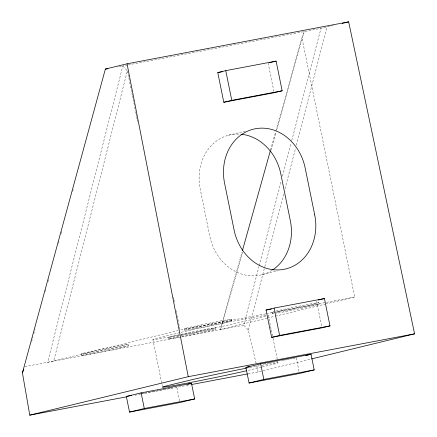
<?xml version="1.0" encoding="UTF-8"?>
<svg xmlns="http://www.w3.org/2000/svg" width="437" height="437" viewBox="0 0 437 437"><rect width="100%" height="100%" fill="white"/><g stroke="black" fill="none" stroke-linecap="round" stroke-linejoin="round"><path stroke-width="0.33" stroke-dasharray="2.19 1.64" d="M127.522 65.02L122.841 65.905L47.638 362.289L53.713 360.989L127.331 70.843L122.841 65.905L117.029 67.014M256.087 363.294L248.336 330.077L243.688 325.177L258.966 266.483M259.136 265.822L281.286 180.749M282.488 176.133L291.075 143.156M291.758 140.517L320.949 28.405L334.884 25.199M248.336 330.077L264.62 267.373M264.789 266.712L283.984 192.788M285.017 188.828L295.641 147.903M296.33 145.264L327.007 27.116M31.633 341.597L32.895 336.993M33.791 333.699L35.053 329.094M45.295 291.577L46.016 288.944M47.994 281.701L48.709 279.068M58.416 243.529L59.137 240.896M61.114 233.653L61.83 231.02M72.618 191.532L73.334 188.899M242.508 252.067L220.854 329.498L220.379 329.438L242.054 251.925M270.525 150.115L275.671 131.723M275.851 131.062L301.934 37.79L304.157 31.584L276.271 131.324M270.945 150.355L276.086 131.985M53.713 360.989L178.088 330.547M228.365 135.262L246.14 130.942M262.2 274.66L277.342 270.978M179.842 332.644L159.439 337.604A47.835 1.087 -11.5 0 0 180.115 334.971M261.566 367.113L249.718 369.992A47.835 1.087 -11.5 0 1 246.244 370.822M262.222 366.954L271.437 364.715A47.835 1.087 -11.5 0 0 260.758 365.463M248.058 373.832L258.103 371.931L310.953 359.061M220.379 329.438L266.69 318.256M267.351 318.098L274.627 316.339M275.288 316.18L324.904 304.196M325.565 304.037L354.675 297.007L301.934 37.79M128.194 64.894L320.949 28.405M265.701 313.848L180.071 330.061L176.674 313.356M266.368 313.722L354.675 297.007M24.805 366.61L180.727 337.096M181.393 336.971L243.688 325.177M263.784 364.016L266.439 363.513M267.1 363.387L269.088 363.01M269.749 362.885L271.738 362.508M272.404 362.382L275.053 361.885M275.714 361.76L277.703 361.383M281.679 360.629L283.668 360.252M284.329 360.126L286.317 359.749M286.983 359.624L289.633 359.121M290.294 358.996L292.282 358.619M292.948 358.493L294.937 358.122M139.6 393.956L141.588 393.579M142.249 393.453L144.237 393.076M144.898 392.95L147.548 392.448M148.214 392.322L150.202 391.945M150.863 391.82L152.852 391.443M153.513 391.317L156.167 390.815M156.828 390.689L158.817 390.317M159.478 390.192L161.466 389.815M162.127 389.689L164.782 389.187M165.443 389.061L167.431 388.684M168.092 388.559L170.08 388.182M170.747 388.056L173.396 387.553M134.902 395.25L140.255 394.234M140.927 394.108L190.477 384.729M256.705 365.949L258.103 371.931M318.808 302.677L319.125 304.239M268.127 63.054L273.895 91.415M316.574 301.169L321.725 326.505M296.259 357.87L299.176 372.187M271.934 312.193L272.251 313.755M268.329 315.175L272.906 337.675M273.038 338.342L277.211 358.853M277.752 361.503L278.019 362.825M231.506 319.201A23.92 0.541 -11.5 0 1 196.093 326.871A23.92 0.541 -11.5 0 1 196.612 325.805A23.92 0.541 -11.5 0 1 231.506 319.201L231.823 320.763A23.92 0.541 -11.5 0 1 196.41 328.433A23.92 0.541 -11.5 0 1 196.929 327.368A23.92 0.541 -11.5 0 1 231.823 320.763M180.945 334.321A23.92 0.541 -11.5 0 1 215.392 327.805L215.709 329.378A23.92 0.541 -11.5 0 1 181.634 336.79M184.632 328.722L184.949 330.279M127.331 70.843L132.225 94.895M132.362 95.561L135.486 110.927M135.623 111.593L136.033 113.598M136.169 114.265L136.573 116.269M136.71 116.941L137.12 118.94M137.256 119.612L137.66 121.617M173.413 297.324L173.817 299.329M173.953 299.995L174.363 302M176.127 310.685L176.537 312.69M168.518 337.331L168.835 338.894M176.843 387.581L179.623 401.248M152.857 339.494L162.553 387.138M128.09 344.34A23.92 0.541 -11.5 0 1 92.671 352.009A23.92 0.541 -11.5 0 1 93.196 350.949A23.92 0.541 -11.5 0 1 128.09 344.34L128.407 345.902A23.92 0.541 -11.5 0 1 92.988 353.571A23.92 0.541 -11.5 0 1 93.513 352.506A23.92 0.541 -11.5 0 1 128.407 345.902M81.216 353.861L81.533 355.423M276.053 311.051A23.92 0.541 -11.5 0 1 311.051 303.835A23.92 0.541 -11.5 0 1 310.598 304.758A23.92 0.541 -11.5 0 1 275.72 311.734M274.218 311.974A23.92 0.541 -11.5 0 1 273.835 311.597M275.545 312.81A23.92 0.541 -11.5 0 1 310.592 305.539A23.92 0.541 -11.5 0 1 311.302 306.233A23.92 0.541 -11.5 0 1 276.037 313.296M273.923 313.629A23.92 0.541 -11.5 0 1 274.152 313.16M181.235 334.753A47.835 1.087 -11.5 0 0 240.022 322.348L261.747 317.065A47.835 1.087 -11.5 0 0 266.575 315.82M247.358 368.003A47.835 1.087 -11.5 0 1 249.074 367.67M249.642 367.561A47.835 1.087 -11.5 0 1 260.157 365.572M268.263 315.115A47.835 1.087 -11.5 0 1 268.187 315.279M181.158 332.322A47.835 1.087 -11.5 0 1 226.645 322.539A47.835 1.087 -11.5 0 1 266.035 315.29M215.392 327.805A23.92 0.541 -11.5 0 1 181.317 335.228M178.684 335.731A23.92 0.541 -11.5 0 1 179.181 334.709M272.033 270.323A47.835 40.996 76.3 0 1 209.76 236.024L200.222 189.155A47.835 40.996 76.3 0 1 241.06 134.214M181.262 335.884A23.92 0.541 -11.5 0 1 215.709 329.367M179.001 337.293A23.92 0.541 -11.5 0 1 179.498 336.266"/><path stroke-width="0.66" d="M126.195 396.9L29.776 415.15L22.418 372.843L105.377 69.062L127.052 63.802L348.666 21.85L414.582 333.841L311.608 358.903M242.42 250.614L270.339 150.77M22.418 372.843L23.849 369.101M342.1 23.445L348.666 21.85M217.763 72.586L225.749 70.647L276.113 61.109L282.149 90.792L274.163 92.731L223.799 102.269L217.763 72.586L222.4 71.706M269.356 62.753L276.113 61.109M223.799 102.269L231.785 100.324L282.149 90.792M266.067 310.035L274.054 308.096L324.423 298.558L329.984 325.898L321.998 327.837L271.634 337.375L266.067 310.035L271.372 309.03M318.278 300.055L324.423 298.558M271.634 337.375L279.62 335.43L329.984 325.898M29.776 415.15L188.265 376.678L414.582 333.841M126.342 396.463L141.118 392.868L191.482 383.336L194.662 398.959L179.886 402.548L129.521 412.086L126.342 396.463L131.646 395.458M245.894 367.402L260.665 363.813L311.035 354.276L314.214 369.899L299.438 373.488L249.074 383.025L245.894 367.402L249.871 366.648M187.631 384.276L191.482 383.336M305.895 355.527L311.035 354.276M129.521 412.086L144.297 408.491L194.662 398.959M249.074 383.025L263.844 379.431L314.214 369.899M107.983 68.735L105.377 69.062M191.816 384.478L247.391 373.957M225.749 70.647L231.785 100.324M274.054 308.096L279.62 335.43M260.665 363.813L263.844 379.431M141.118 392.868L144.297 408.491M127.052 63.802L188.265 376.678M246.244 370.822A47.835 1.087 -11.5 0 1 182.885 383.932A47.835 1.087 -11.5 0 1 169.13 385.248L190.854 379.966A47.835 1.087 -11.5 0 1 246.206 368.233M272.601 269.951A47.835 40.996 76.3 0 0 290.343 220.767L280.811 173.904A47.835 40.996 76.3 0 0 241.732 134.29M314.7 214.846L305.168 167.983A47.835 40.996 76.3 0 0 255.339 128.746A47.835 40.996 76.3 0 0 224.58 183.234L234.117 230.102A47.835 40.996 76.3 0 0 283.941 269.339A47.835 40.996 76.3 0 0 314.7 214.846"/></g></svg>
